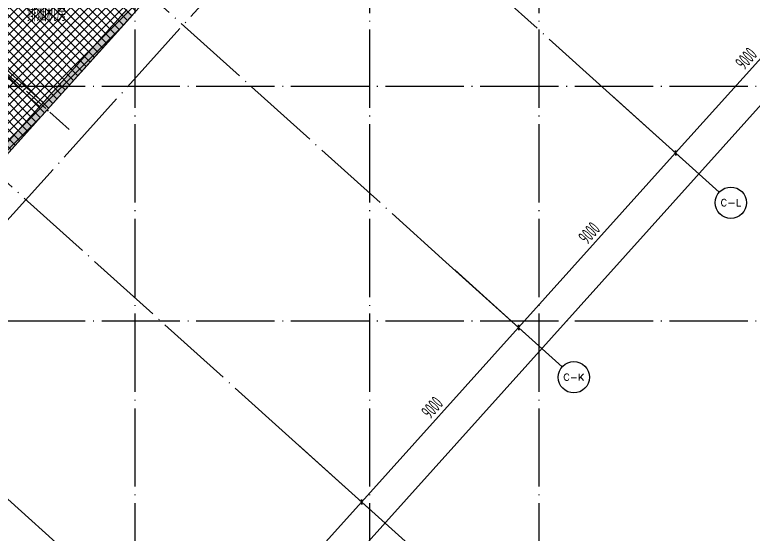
# Model space of a CAD drawing. Extents: x -473190 to 2138458, y -81875 to 2633646.
# Drawn here: x 1053255 to 1081579, y 20 to 19926 of the extents above; entities that cross this region are included whole.
import ezdxf
from ezdxf.enums import TextEntityAlignment as Align

# ---------------------------------------------------------------- set-up
doc = ezdxf.new("R2010")
doc.units = 0
doc.header["$LTSCALE"] = 1000
doc.linetypes.add('DOTE', pattern=[2.42, 2, -0.2, 0.02, -0.2])
for name, color, linetype in [('A-ROOM_NAME', 23, 'Continuous'), ('A-WALL', 2, 'Continuous'), ('AXIS', 3, 'Continuous'), ('AXIS_TEXT', 7, 'Continuous'), ('DOTE', 1, 'DOTE'), ('PUB_HATCH', 8, 'Continuous')]:
    doc.layers.add(name, color=color, linetype=linetype)
doc.styles.add('8B2_02', font='tssdeng.shx', dxfattribs={"width": 0.6, "bigfont": 'TSSDCHN.shx'})
doc.styles.add('_TCH_AXIS', font='COMPLEX', dxfattribs={"bigfont": 'GBCBIG'})
doc.styles.add('_TCH_DIM_T3', font='tssdeng.shx', dxfattribs={"width": 0.564706, "bigfont": '@@@tssdchn.shx'})
doc.styles.add('COMPLEX', font='COMPLEX.shx', dxfattribs={"width": 0.65})
doc.dimstyles.new('_TCH_ARCH&&150', dxfattribs={"dimtxt": 525, "dimasz": 150, "dimexe": 375, "dimexo": 450, "dimgap": 150, "dimtad": 1, "dimdec": 0, "dimzin": 0, "dimdsep": 46, "dimtxsty": '_TCH_DIM_T3', "dimblk": 'ARCHTICK', "dimcen": 0.09, "dimclrt": 7, "dimazin": 2, "dimtfac": 1, "dimtdec": 0, "dimtix": 1, "dimtmove": 2, "dimatfit": 3, "dimfxl": 0, "dimtolj": 1, "dimtzin": 0, "dimarcsym": 0})

# ---------------------------------------------------------------- blocks, each defined once
blk = doc.blocks.new('A$C2B5B1B2C')
at = {"layer": 'DOTE', "linetype": 'DOTE', "ltscale": 0.5}
blk.add_line((114660.4, -122968), (108922.3, -117801.4), dxfattribs=at)
blk = doc.blocks.new('ADFASDF')
h = blk.add_hatch()
h.set_pattern_fill('ANSI37', color=8, scale=150)
h.set_pattern_definition([(45, (0, 0), (-168.3798, 168.3798), []), (135, (0, 0), (-168.3798, -168.3798), [])])
h.paths.add_polyline_path([(521397, 239186), (521397, 224886), (539697, 224886), (539697, 169261), (524947, 169261), (524947, 171211), (527822, 171211), (527922, 176611), (501318, 176611), (501125, 109884), (530547, 109887), (530547, 107449), (538188, 100503), (536147, 98236), (540086, 94690), (517812, 69953), (517812, 59790), (482108, 20136), (405247, 20136), (405247, 26086), (391997, 40436), (391997, 64736), (399997, 64738), (399997, 239186), (409022, 239186)])
blk.add_lwpolyline([(539697, 224886), (539697, 169261), (524947, 169261), (524947, 171211), (527822, 171211), (527922, 176611), (501318, 176611), (501125, 109884), (530547, 109887), (530547, 107449), (538188, 100503), (536147, 98236), (540086, 94690), (517812, 69953), (517812, 59790), (482108, 20136), (405247, 20136), (405247, 26086), (391997, 40436), (391997, 64736), (399997, 64738), (399997, 239186)])
blk = doc.blocks.new('_ArchTick')
at = {"color": 0, "linetype": 'ByBlock', "const_width": 0.4}
blk.add_lwpolyline([(-0.5, -0.5), (0.5, 0.5)], dxfattribs=at)
blk = doc.blocks.new('*D1815')
at = {"layer": 'AXIS', "color": 0, "lineweight": -2, "transparency": 16777216}
for p, q in [((1064106, 3462), (1066837, 1003)), ((1060536, -5435), (1066558, 1254)), ((1058084, -3226), (1060815, -5686))]:
    blk.add_line(p, q, dxfattribs=at)
at = {"layer": 'Defpoints', "color": 0, "transparency": 16777216}
for p in [(1063772, 3763), (1066558, 1254), (1057749, -2925)]:
    blk.add_point(p, dxfattribs=at)
at = {"layer": 'AXIS', "color": 0, "lineweight": -2, "transparency": 16777216, "xscale": 150, "yscale": 150, "zscale": 150}
for p, rotation in [((1066558, 1254), 47.99999999999569), ((1060536, -5435), 227.9999999999957)]:
    blk.add_blockref('_ArchTick', p, dxfattribs=dict(at, rotation=rotation))
at = {"layer": 'AXIS', "color": 7, "transparency": 16777216, "insert": (1063241, -1814), "char_height": 525, "attachment_point": 5, "rotation": 48, "style": '_TCH_DIM_T3'}
blk.add_mtext('\\A1;9000', dxfattribs=at)
blk = doc.blocks.new('*D1816')
at = {"layer": 'AXIS', "color": 0, "lineweight": -2, "transparency": 16777216}
for p, q in [((1070128, 10150), (1072859, 7691)), ((1066558, 1254), (1072581, 7942)), ((1064106, 3462), (1066837, 1003))]:
    blk.add_line(p, q, dxfattribs=at)
at = {"layer": 'Defpoints', "color": 0, "transparency": 16777216}
for p in [(1069794, 10451), (1072581, 7942), (1063772, 3763)]:
    blk.add_point(p, dxfattribs=at)
at = {"layer": 'AXIS', "color": 0, "lineweight": -2, "transparency": 16777216, "xscale": 150, "yscale": 150, "zscale": 150}
for p, rotation in [((1072581, 7942), 47.99999999999551), ((1066558, 1254), 227.9999999999955)]:
    blk.add_blockref('_ArchTick', p, dxfattribs=dict(at, rotation=rotation))
at = {"layer": 'AXIS', "color": 7, "transparency": 16777216, "insert": (1069263, 4874), "char_height": 525, "attachment_point": 5, "rotation": 48, "style": '_TCH_DIM_T3'}
blk.add_mtext('\\A1;9000', dxfattribs=at)
blk = doc.blocks.new('*D1817')
at = {"layer": 'AXIS', "color": 0, "lineweight": -2, "transparency": 16777216}
for p, q in [((1076150, 16838), (1078881, 14379)), ((1072581, 7942), (1078603, 14630)), ((1070128, 10150), (1072859, 7691))]:
    blk.add_line(p, q, dxfattribs=at)
at = {"layer": 'Defpoints', "color": 0, "transparency": 16777216}
for p in [(1075816, 17140), (1078603, 14630), (1069794, 10451)]:
    blk.add_point(p, dxfattribs=at)
at = {"layer": 'AXIS', "color": 0, "lineweight": -2, "transparency": 16777216, "xscale": 150, "yscale": 150, "zscale": 150}
for p, rotation in [((1078603, 14630), 47.99999999999633), ((1072581, 7942), 227.9999999999963)]:
    blk.add_blockref('_ArchTick', p, dxfattribs=dict(at, rotation=rotation))
at = {"layer": 'AXIS', "color": 7, "transparency": 16777216, "insert": (1075285, 11562), "char_height": 525, "attachment_point": 5, "rotation": 48, "style": '_TCH_DIM_T3'}
blk.add_mtext('\\A1;9000', dxfattribs=at)
blk = doc.blocks.new('*D1818')
at = {"layer": 'AXIS', "color": 0, "lineweight": -2, "transparency": 16777216}
for p, q in [((1082173, 23527), (1084904, 21068)), ((1078603, 14630), (1084625, 21319)), ((1076150, 16838), (1078881, 14379))]:
    blk.add_line(p, q, dxfattribs=at)
at = {"layer": 'Defpoints', "color": 0, "transparency": 16777216}
for p in [(1081838, 23828), (1084625, 21319), (1075816, 17140)]:
    blk.add_point(p, dxfattribs=at)
at = {"layer": 'AXIS', "color": 0, "lineweight": -2, "transparency": 16777216, "xscale": 150, "yscale": 150, "zscale": 150}
for p, rotation in [((1084625, 21319), 47.99999999999491), ((1078603, 14630), 227.9999999999949)]:
    blk.add_blockref('_ArchTick', p, dxfattribs=dict(at, rotation=rotation))
at = {"layer": 'AXIS', "color": 7, "transparency": 16777216, "insert": (1081307, 18250), "char_height": 525, "attachment_point": 5, "rotation": 48, "style": '_TCH_DIM_T3'}
blk.add_mtext('\\A1;9000', dxfattribs=at)
blk = doc.blocks.new('*D1823')
at = {"layer": 'AXIS', "color": 0, "lineweight": -2, "transparency": 16777216}
for p, q in [((1105425, 49351), (1109048, 46089)), ((1019273, -53056), (1108769, 46340)), ((1015929, -50045), (1019551, -53307))]:
    blk.add_line(p, q, dxfattribs=at)
at = {"layer": 'Defpoints', "color": 0, "transparency": 16777216}
for p in [(1105090, 49652), (1108769, 46340), (1015594, -49743)]:
    blk.add_point(p, dxfattribs=at)
at = {"layer": 'AXIS', "color": 0, "lineweight": -2, "transparency": 16777216, "xscale": 150, "yscale": 150, "zscale": 150}
for p, rotation in [((1108769, 46340), 47.99999999999579), ((1019273, -53056), 227.9999999999958)]:
    blk.add_blockref('_ArchTick', p, dxfattribs=dict(at, rotation=rotation))
at = {"layer": 'AXIS', "color": 7, "transparency": 16777216, "insert": (1063714, -3082), "char_height": 525, "attachment_point": 5, "rotation": 48, "style": '_TCH_DIM_T3'}
blk.add_mtext('\\A1;133750', dxfattribs=at)
blk = doc.blocks.new('_AXISO')
blk.add_circle((0, 0), 0.5)
at = {"layer": 'AXIS_TEXT', "style": 'COMPLEX', "width": 1.041667}
blk.add_attdef('A', text='', height=0.56, dxfattribs=at).set_placement((-0.25, -0.28), (0.25, -0.28), align=Align.FIT)

msp = doc.modelspace()

# ---------------------------------------------------------------- hatches: boundary and pattern name
at = {"layer": 'PUB_HATCH'}
for points in [[(1054275.2, 16485), (1054498.1, 16284.3), (1057776.9, 19925.7), (1057553.9, 20126.4)], [(1035671.8, -4176.1), (1035971.8, -4291.2), (1054498.1, 16284.3), (1054275.2, 16485)]]:
    msp.add_hatch(color=256, dxfattribs=at).paths.add_polyline_path(points)

# ---------------------------------------------------------------- linework, layer by layer
at = {"layer": 'A-WALL'}
for p, q in [((1054275.2, 16485), (1057553.9, 20126.4)), ((1054498.1, 16284.3), (1057776.9, 19925.7)), ((1050641.2, 19622.5), (1054208.3, 16410.7)), ((1050775, 19771.2), (1054342.1, 16559.3)), ((1035671.8, -4176.1), (1054275.2, 16485)), ((1035971.8, -4291.2), (1054498.1, 16284.3))]:
    msp.add_line(p, q, dxfattribs=at)
at = {"layer": 'AXIS'}
for p, q in [((1075815.9, 17139.6), (1080274.8, 13124.8)), ((1069793.8, 10451.3), (1074252.6, 6436.5)), ((1063771.6, 3762.9), (1068230.5, -251.8))]:
    msp.add_line(p, q, dxfattribs=at)
at = {"layer": 'DOTE', "color": 16, "linetype": 'DOTE', "ltscale": 1.5}
for p, q in [((1057856.7, 171823.5), (1057856.7, -58315.4)), ((1066856.7, 171823.5), (1066856.7, -58315.4)), ((1073356.7, 171823.5), (1073356.7, -58315.4)), ((900498, 17192.4), (1158685.6, 17192.4)), ((900498, 8192.4), (1158685.6, 8192.4))]:
    msp.add_line(p, q, dxfattribs=at)
at = {"layer": 'DOTE', "color": 127, "linetype": 'DOTE', "ltscale": 1.5}
for p, q in [((999286.8, -47574.7), (1131902.7, 99710.1)), ((1052176.8, 38424.3), (1075815.9, 17139.6)), ((1046154.6, 31736), (1069793.8, 10451.3)), ((1040132.4, 25047.7), (1063771.6, 3762.9)), ((1034110.3, 18359.4), (1057749.4, -2925.4))]:
    msp.add_line(p, q, dxfattribs=at)

# ---------------------------------------------------------------- block references
for name, p in [('ADFASDF', (518159.5, -74243.9)), ('A$C2B5B1B2C', (940681.7, 138492.4))]:
    msp.add_blockref(name, p)
at = {"layer": 'AXIS'}
ref = msp.add_blockref('_AXISO', (1080720.7, 12723.3), dxfattribs=dict(at, xscale=1200, yscale=1200, zscale=1200))
ref.add_attrib('A', 'C-L', dxfattribs={"layer": 'AXIS_TEXT', "height": 269.48, "style": '_TCH_AXIS'}).set_placement((1080322.9, 12588.6), (1081118.5, 12588.6), align=Align.FIT)
ref = msp.add_blockref('_AXISO', (1074698.5, 6035), dxfattribs=dict(at, xscale=1200, yscale=1200, zscale=1200))
ref.add_attrib('A', 'C-K', dxfattribs={"layer": 'AXIS_TEXT', "height": 254.69, "style": '_TCH_AXIS'}).set_placement((1074298.3, 5907.6), (1075098.7, 5907.6), align=Align.FIT)

# ---------------------------------------------------------------- texts
at = {"layer": 'A-ROOM_NAME', "style": '8B2_02', "width": 0.6}
msp.add_text('排烟机房', height=525, dxfattribs=at).set_placement((1053718.3, 19675.9))

# ---------------------------------------------------------------- dimensions: what is measured, and where the dimension line sits
at = {"layer": 'AXIS'}
for p1, p2, distance, picture, middle in [((1015594.2, -49743.5), (1105090.4, 49652.1), -4950, '*D1823', (1063714.3, -3081.8)), ((1075815.9, 17139.6), (1081838.1, 23827.9), -3750, '*D1818', (1081307.3, 18250.5)), ((1069793.8, 10451.3), (1075815.9, 17139.6), -3750, '*D1817', (1075285.1, 11562.2)), ((1063771.6, 3762.9), (1069793.8, 10451.3), -3750, '*D1816', (1069262.9, 4873.9)), ((1057749.4, -2925.4), (1063771.6, 3762.9), -3750, '*D1815', (1063240.7, -1814.4))]:
    dim = msp.add_aligned_dim(p1=p1, p2=p2, distance=distance, dimstyle='_TCH_ARCH&&150', dxfattribs=at)
    dim.commit()
    dim.dimension.update_dxf_attribs({"geometry": picture, "text_midpoint": middle})

doc.saveas('drawing.dxf')
